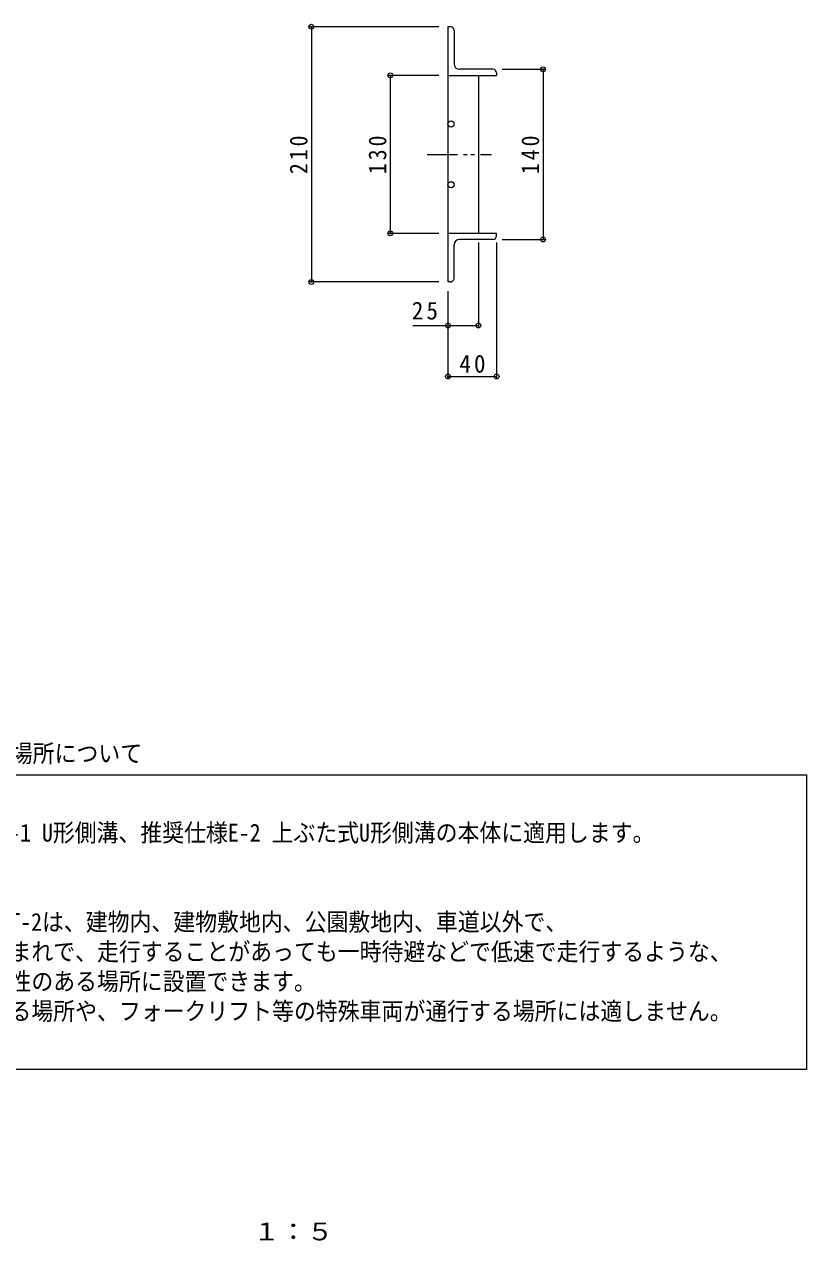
# Model space of a CAD drawing. Units: millimetres, scale not verified. Extents: x -756 to 910, y -687 to 452.
# Drawn here: x 267 to 910, y -680 to 321 of the extents above; entities that cross this region are included whole.
import ezdxf
from ezdxf.enums import TextEntityAlignment as Align

# ---------------------------------------------------------------- set-up
doc = ezdxf.new("R2010")
doc.units = ezdxf.units.MM
doc.header["$LTSCALE"] = 5
doc.header["$PDMODE"] = 32
doc.header["$PDSIZE"] = 4
doc.linetypes.add('DOUBLE_CHAIN1', pattern=[8.8, 5, -1, 0.6, -0.6, 0.6, -1])
for name, color, linetype, lineweight in [('A-1_ピット', 2, 'Continuous', 9), ('A-2_蓋', 3, 'Continuous', 9), ('A-4_寸法', 7, 'Continuous', 9), ('F-5_F-5ﾚｲﾔ', 7, 'Continuous', 9)]:
    doc.layers.add(name, color=color, linetype=linetype, lineweight=lineweight)
doc.styles.add('ＭＳ ゴシック', font='')
doc.styles.get('ＭＳ ゴシック').set_extended_font_data('MS Gothic')

msp = doc.modelspace()

# ---------------------------------------------------------------- linework, layer by layer
at = {"layer": 'A-1_ピット'}
for p, q in [((617.028, 318.959), (615.028, 318.959)), ((620.028, 315.959), (620.028, 288.459)), ((652.028, 283.959), (624.528, 283.959)), ((655.028, 280.959), (655.028, 278.959)), ((652.028, 143.959), (624.528, 143.959)), ((655.028, 146.959), (655.028, 148.959)), ((620.028, 111.959), (620.028, 139.459)), ((617.028, 108.959), (615.028, 108.959))]:
    msp.add_line(p, q, dxfattribs=at)
for points in [[(615.028, 318.959), (615.028, 278.959), (655.028, 278.959)], [(655.028, 148.959), (615.028, 148.959), (615.028, 108.959)]]:
    msp.add_lwpolyline(points, dxfattribs=at)
for centre, radius, start, end in [((617.028, 315.959), 3, 0, 90), ((624.528, 288.459), 4.5, 180, 270), ((652.028, 280.959), 3, 0, 90), ((624.528, 139.459), 4.5, 90, 180), ((652.028, 146.959), 3, 270, 0), ((617.028, 111.959), 3, 270, 0)]:
    msp.add_arc(centre, radius, start, end, dxfattribs=at)
at = {"layer": 'A-2_蓋'}
for p, q in [((615.028, 278.959), (615.028, 148.959)), ((640.028, 278.959), (640.028, 148.959))]:
    msp.add_line(p, q, dxfattribs=at)
at = {"layer": 'A-2_蓋', "linetype": 'DOUBLE_CHAIN1'}
msp.add_line((597.819, 213.959), (650.857, 213.959), dxfattribs=at)
at = {"layer": 'A-2_蓋'}
for centre in [(617.528, 238.959), (617.528, 188.959)]:
    msp.add_circle(centre, 2.5, dxfattribs=at)
at = {"layer": 'A-4_寸法'}
for p, q in [((607.528, 318.959), (501.203, 318.959)), ((502.703, 318.959), (502.703, 108.959)), ((659.528, 283.959), (694.743, 283.959)), ((693.243, 283.959), (693.243, 143.959)), ((607.528, 278.959), (566.068, 278.959)), ((567.568, 278.959), (567.568, 148.959)), ((607.528, 148.959), (566.068, 148.959)), ((640.028, 141.459), (640.028, 71.649)), ((655.028, 141.459), (655.028, 29.649)), ((659.528, 143.959), (694.743, 143.959)), ((607.528, 108.959), (501.203, 108.959)), ((615.028, 101.459), (615.028, 29.649)), ((586.255, 73.149), (640.028, 73.149)), ((615.028, 31.149), (655.028, 31.149))]:
    msp.add_line(p, q, dxfattribs=at)
for p in [(502.703, 318.959), (567.568, 278.959), (693.243, 283.959), (567.568, 148.959), (693.243, 143.959), (502.703, 108.959), (615.028, 73.149), (640.028, 73.149), (615.028, 31.149), (655.028, 31.149)]:
    msp.add_point(p, dxfattribs=at)
at = {"layer": 'F-5_F-5ﾚｲﾔ', "color": 2}
msp.add_line((40, -296.661), (910, -296.661), dxfattribs=at)
msp.add_lwpolyline([(910, -296.661), (910, -539.054), (40, -539.054)], dxfattribs=at)

# ---------------------------------------------------------------- texts
at = {"layer": 'A-4_寸法', "color": 2, "char_height": 14.66, "attachment_point": 7, "rotation": 90, "style": 'ＭＳ ゴシック'}
for s, insert in [('\\T1.27;\\W0.9;210', (499.703, 197.709)), ('\\T1.27;\\W0.9;130', (564.568, 197.709)), ('\\T1.27;\\W0.9;140', (690.243, 197.709))]:
    msp.add_mtext(s, dxfattribs=dict(at, insert=insert))
at = {"layer": 'A-4_寸法', "color": 2, "char_height": 14.66, "attachment_point": 7, "style": 'ＭＳ ゴシック'}
for s, insert in [('\\T1.27;\\W0.95;25', (585.312, 77.865)), ('\\T1.27;\\W0.95;40', (624.403, 34.149))]:
    msp.add_mtext(s, dxfattribs=dict(at, insert=insert))
at = {"layer": 'F-5_F-5ﾚｲﾔ', "style": 'ＭＳ ゴシック', "width": 0.9}
for s, p in [('適用Ｕ形側溝および、設置場所について', (39.559, -290.595)), ('\u3000JIS A 5372 推奨仕様E-1 U形側溝、推奨仕様E-2 上ぶた式U形側溝の本体に適用します。', (56.474, -355.842)), ('\u3000適用荷重 T-14・T-6・T-2は、建物内、建物敷地内、公園敷地内、車道以外で、', (56.474, -429.251)), ('\u3000車両が走行することはまれで、走行することがあっても一時待避などで低速で走行するような、', (56.474, -453.72)), ('\u3000車両が乗り入れる可能性のある場所に設置できます。 ', (56.474, -478.189)), ('\u3000※車両が頻繁に通行する場所や、フォークリフト等の特殊車両が通行する場所には適しません。', (56.474, -502.659))]:
    msp.add_text(s, height=14.66, dxfattribs=at).set_placement(p, align=Align.BOTTOM_LEFT)
at = {"layer": 'F-5_F-5ﾚｲﾔ', "color": 2, "style": 'ＭＳ ゴシック', "width": 1.1}
msp.add_text('１：５', height=14.66, dxfattribs=at).set_placement((454.889, -683.96), align=Align.BOTTOM_LEFT)

doc.saveas('drawing.dxf')
